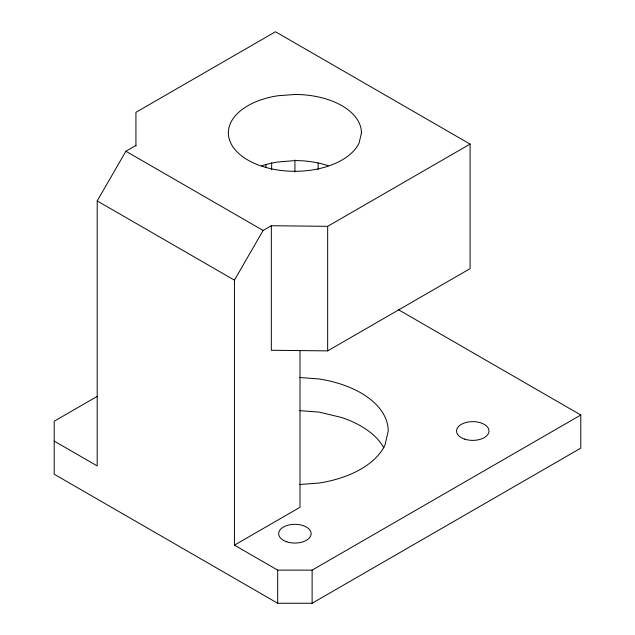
<?xml version="1.0" encoding="UTF-8"?>
<svg xmlns="http://www.w3.org/2000/svg" width="635" height="635" viewBox="0 0 635 635"><rect width="100%" height="100%" fill="white"/><g stroke="black" fill="none" stroke-linecap="round" stroke-linejoin="round"><path stroke-width="0.95" d="M54.197 441.087L97.203 465.923L97.203 200.93L125.889 151.241L135.93 145.447M97.115 396.438L54.197 421.219L54.197 474.218L277.693 603.25L312.118 603.25L580.803 448.127L580.803 415.004L312.118 570.127L277.693 570.127L234.434 545.147L234.434 280.154L263.12 230.465L271.328 225.727L327.66 226.33L470.083 144.097L470.083 268.645L327.66 350.877L271.328 350.274L271.328 225.727M234.434 545.147L300.014 507.286L300.014 350.576M299.736 484.513L319.056 483.044A93.305 53.872 0 0 0 385.032 444.952L388.215 431.006A93.305 53.872 0 0 0 319.056 378.968L299.656 377.5M299.736 410.631L319.056 412.099L341.559 417.481A93.305 53.872 0 0 1 383.834 447.81M470.083 144.097L275.487 31.75L135.93 112.324L135.93 145.931M125.889 151.241L263.12 230.465M398.288 309.626L580.803 415.004M97.203 200.93L234.434 280.154M327.66 226.33L327.66 350.877M318.151 162.766L318.151 169.704M312.118 570.127L312.118 603.25M294.91 160.012L294.91 171.902M277.693 570.127L277.693 603.25M271.661 162.766L271.661 169.704M265.954 164.251L265.954 167.211M261.644 165.87A66.532 38.41 0 0 1 277.685 162.036L294.91 160.568A66.532 38.41 0 0 1 328.176 165.719M361.442 132.89L359.172 142.827A66.532 38.41 0 0 1 247.864 160.052A66.532 38.41 0 0 1 277.685 95.782L294.91 94.48A66.532 38.41 0 0 1 361.442 132.89M286.79 541.806A16.224 9.366 0 0 0 311.134 533.694A16.224 9.366 0 0 0 286.79 525.574A16.224 9.366 0 0 0 286.79 541.806M464.645 439.118A16.224 9.366 0 0 0 488.99 431.006A16.224 9.366 0 0 0 464.645 422.894A16.224 9.366 0 0 0 464.645 439.118"/></g></svg>
